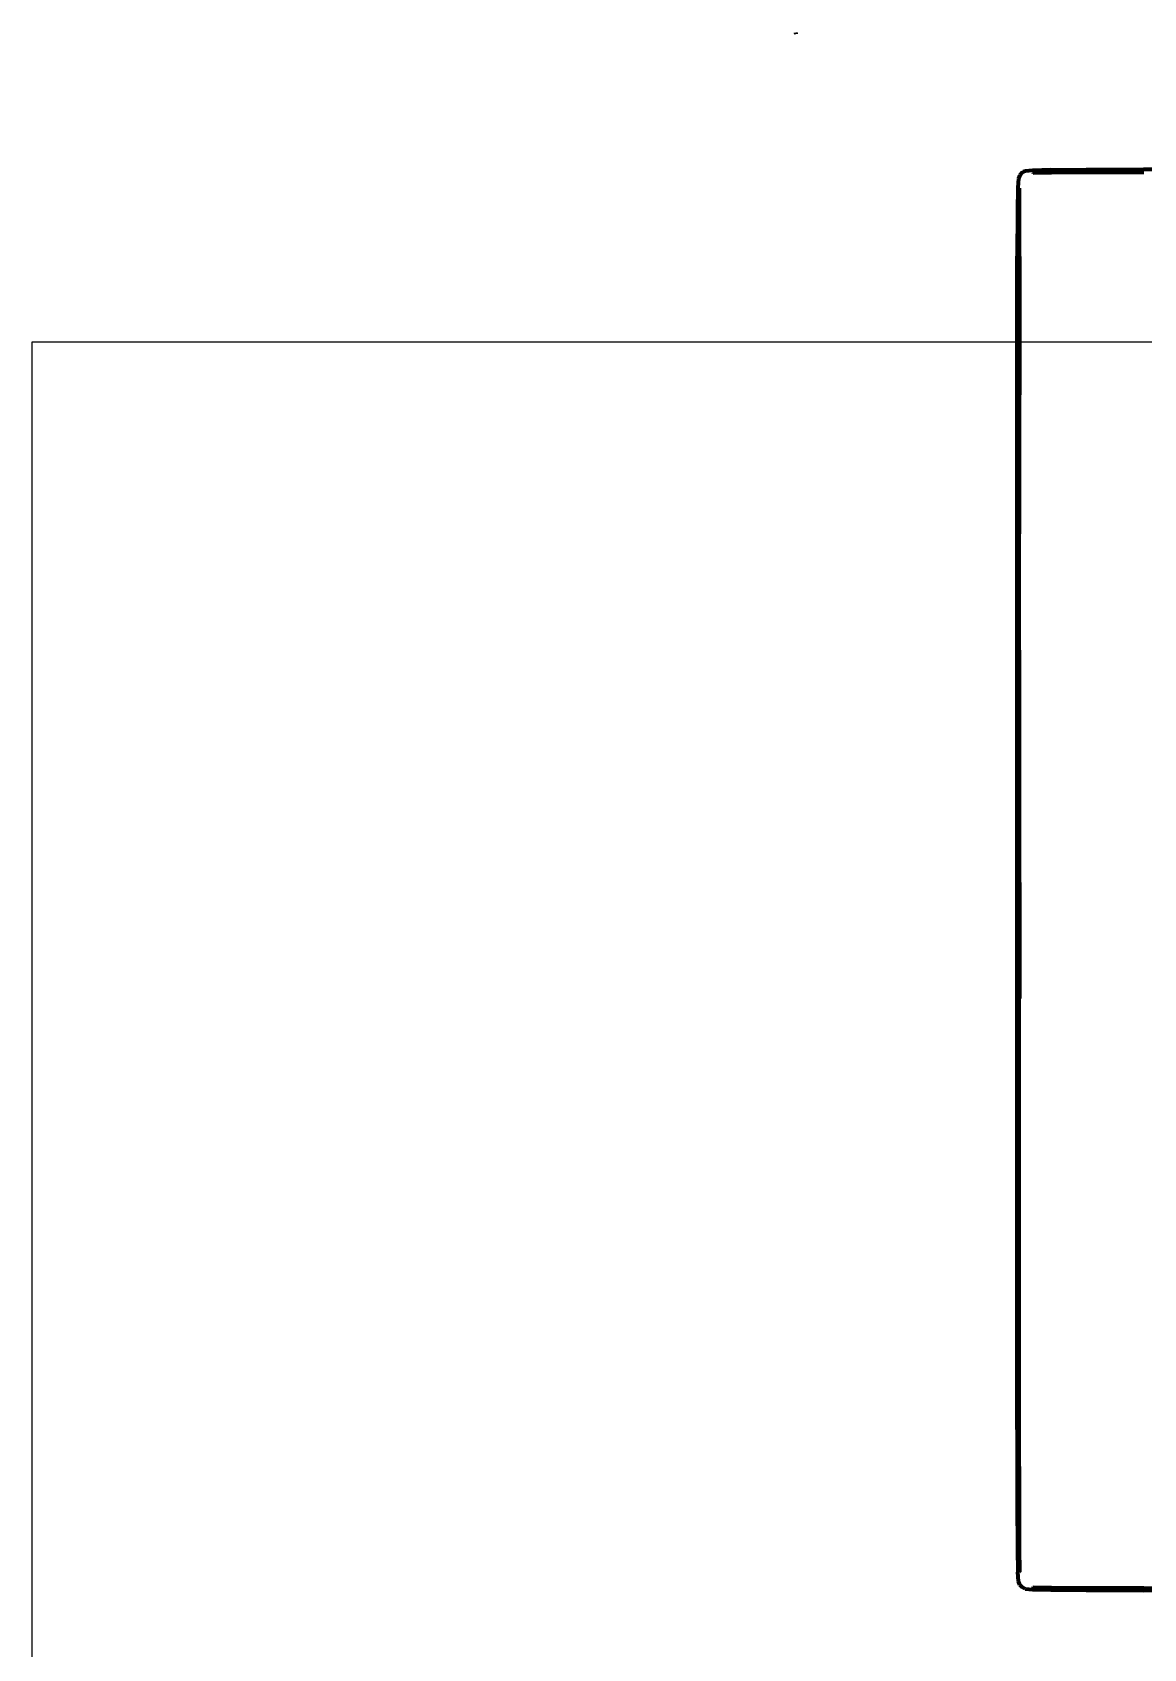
# Model space of a CAD drawing. Header units: millimetres. Extents: x 4307 to 31003, y 2809 to 20009.
# Drawn here: x 13395.2 to 13671.8, y 9439.5 to 9841.7 of the extents above; entities that cross this region are included whole.
import ezdxf

# ---------------------------------------------------------------- set-up
doc = ezdxf.new("R2010")
doc.units = ezdxf.units.MM
doc.layers.add('ProfileEdges', color=7, linetype='Continuous')

msp = doc.modelspace()

# ---------------------------------------------------------------- linework, layer by layer
msp.add_lwpolyline([(13395.19, 9764.66), (15918.46, 9764.66), (15918.46, 8520), (13395.19, 8520)], close=True)
at = {"layer": 'ProfileEdges', "lineweight": 211}
for p, q in [((13585.27, 9841.24), (13585.22, 9841.69)), ((13640.75, 9805.74), (13640.58, 9805.29)), ((13640.92, 9806.15), (13640.75, 9805.74)), ((13641.49, 9806.78), (13640.92, 9806.15)), ((13641.49, 9806.78), (13641.86, 9807)), ((13642.26, 9807.18), (13641.86, 9807)), ((13644.07, 9807.34), (13642.26, 9807.18)), ((13648.67, 9807.44), (13644.07, 9807.34)), ((13648.77, 9806.98), (13644.2, 9806.89)), ((13644.2, 9806.89), (13644.24, 9806.75)), ((13644.24, 9806.75), (13648.8, 9806.84)), ((13648.67, 9807.44), (13657.43, 9807.5)), ((13657.49, 9807.04), (13648.77, 9806.98)), ((13648.8, 9806.84), (13657.51, 9806.89)), ((13671.7, 9807.55), (13657.43, 9807.5)), ((13671.75, 9807.07), (13657.49, 9807.04)), ((13657.51, 9806.89), (13671.77, 9806.93)), ((14156.88, 9807.54), (13671.7, 9807.55)), ((13640.42, 9803.05), (13640.33, 9797.19)), ((13640.58, 9805.29), (13640.42, 9803.05)), ((13640.74, 9797.09), (13640.82, 9802.9)), ((13640.83, 9797.07), (13640.82, 9802.9)), ((13640.33, 9797.19), (13640.27, 9785.99)), ((13640.74, 9797.09), (13640.69, 9785.91)), ((13640.83, 9797.07), (13640.74, 9797.09)), ((13640.87, 9797.06), (13640.83, 9797.07)), ((13640.83, 9787.75), (13640.83, 9797.07)), ((13640.83, 9787.75), (13640.87, 9797.06)), ((13640.23, 9767.67), (13640.27, 9785.99)), ((13640.69, 9785.91), (13640.66, 9767.62)), ((13640.82, 9785.89), (13640.77, 9716.88)), ((13640.82, 9785.89), (13640.83, 9787.75)), ((13640.23, 9494), (13640.23, 9767.67)), ((13640.53, 9744.02), (13640.66, 9767.62)), ((13640.66, 9494.06), (13640.66, 9767.62)), ((13640.43, 9744.03), (13640.36, 9744.02)), ((13640.36, 9744.02), (13640.43, 9573.78)), ((13640.43, 9744.03), (13640.53, 9744.02)), ((13640.43, 9744.03), (13640.43, 9573.78)), ((13640.9, 9601.28), (13640.77, 9716.88)), ((13640.79, 9494.07), (13640.77, 9716.88)), ((13640.43, 9517.7), (13640.43, 9573.78)), ((13640.53, 9517.71), (13640.43, 9517.7)), ((13640.58, 9475.67), (13640.53, 9517.71)), ((13640.23, 9494), (13640.27, 9475.61)), ((13640.66, 9494.06), (13640.69, 9475.68)), ((13640.82, 9475.71), (13640.79, 9494.07)), ((13640.27, 9475.61), (13640.33, 9464.38)), ((13640.69, 9475.68), (13640.58, 9475.67)), ((13640.74, 9464.48), (13640.69, 9475.68)), ((13640.87, 9464.51), (13640.82, 9475.71)), ((13640.33, 9464.38), (13640.41, 9458.51)), ((13640.74, 9464.48), (13640.82, 9458.65)), ((13640.95, 9458.69), (13640.87, 9464.51)), ((13640.62, 9456.27), (13640.41, 9458.51)), ((13640.92, 9455.4), (13640.62, 9456.27)), ((13640.82, 9458.65), (13640.95, 9458.69)), ((13641.49, 9454.77), (13640.92, 9455.4)), ((13642.27, 9454.39), (13641.49, 9454.77)), ((13642.27, 9454.39), (13644.07, 9454.21)), ((13644.07, 9454.21), (13648.67, 9454.1)), ((13644.2, 9454.66), (13644.24, 9454.8)), ((13648.77, 9454.57), (13644.2, 9454.66)), ((13644.24, 9454.8), (13648.8, 9454.71)), ((13648.67, 9454.1), (13657.43, 9454.04)), ((13648.77, 9454.57), (13657.49, 9454.51)), ((13648.8, 9454.71), (13657.51, 9454.65)), ((13657.43, 9454.04), (13671.7, 9454)), ((13657.49, 9454.51), (13657.48, 9454.38)), ((13657.48, 9454.38), (13671.74, 9454.35)), ((13671.75, 9454.47), (13657.49, 9454.51)), ((13657.51, 9454.65), (13671.77, 9454.62)), ((14138.46, 9453.99), (13671.7, 9454)), ((13671.74, 9454.35), (13690.15, 9454.33)), ((13690.16, 9454.46), (13671.75, 9454.47))]:
    msp.add_line(p, q, dxfattribs=at)

doc.saveas('drawing.dxf')
